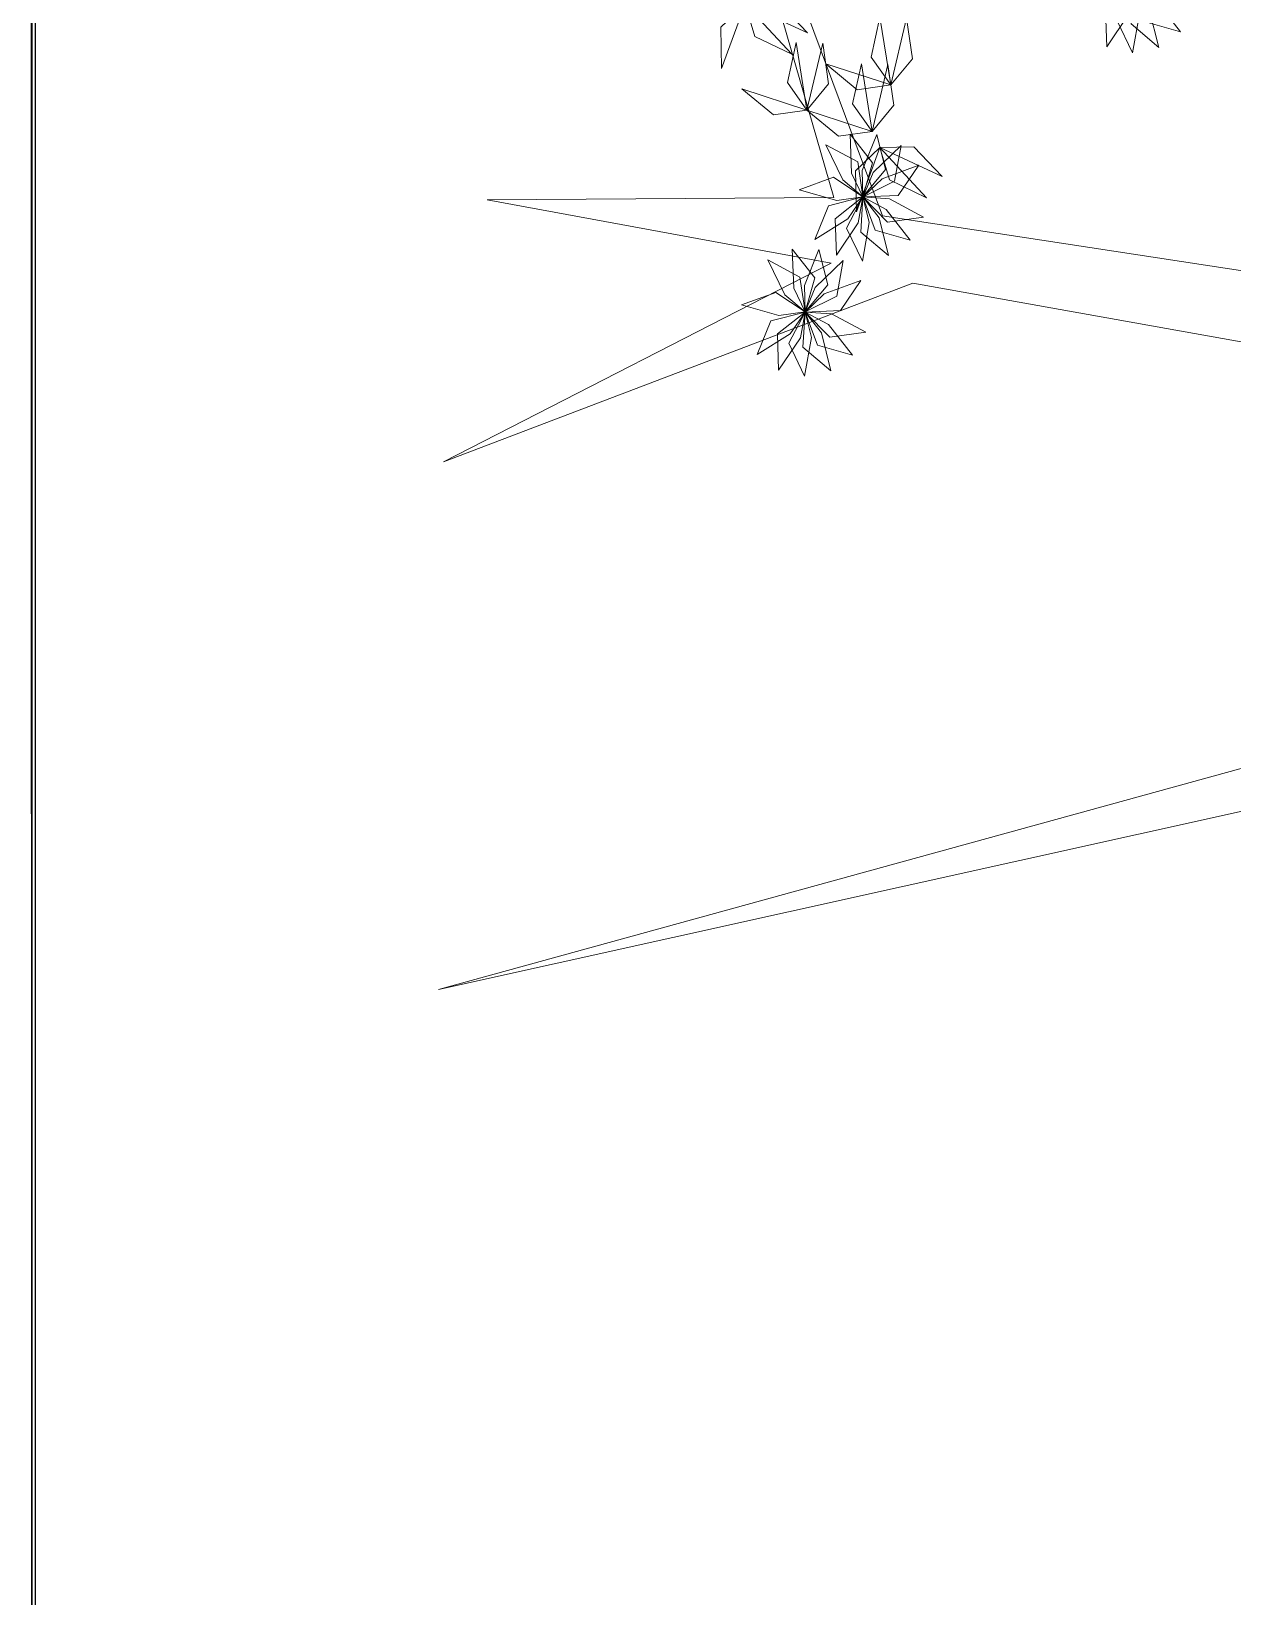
# Model space of a CAD drawing. Header units: inches. Extents: x -422522 to 22891, y -2973 to 414515.
# Drawn here: x 6656.8 to 6761.9, y 10703.2 to 10840.1 of the extents above; entities that cross this region are included whole.
import ezdxf

# ---------------------------------------------------------------- set-up
doc = ezdxf.new("R2010")
doc.units = ezdxf.units.IN
doc.header["$MEASUREMENT"] = 0
doc.layers.get('0').update_dxf_attribs({"lineweight": 25})
doc.layers.add('ARREDAMENTO', color=8, linetype='Continuous', lineweight=18)

msp = doc.modelspace()

# ---------------------------------------------------------------- linework, layer by layer
msp.add_line((6656.93, 10419.32), (6656.83, 11033.57))
for points in [[(6657.16, 9033.57), (8657.16, 9033.9), (8656.83, 11033.9), (6656.83, 11033.57)], [(6657.16, 9033.9), (8657.16, 9033.9), (8657.16, 11033.9), (6657.16, 11033.9)]]:
    msp.add_lwpolyline(points, close=True)
at = {"layer": 'ARREDAMENTO', "linetype": 'Continuous', "lineweight": 0}
for points in [[(6795.81, 10814.11), (6731.28, 10823.96), (6714.39, 10869.39), (6727.02, 10825.58), (6696.71, 10825.38), (6726.79, 10819.82), (6692.89, 10802.45), (6733.93, 10818.08), (6765.44, 10812.46)], [(6765.41, 10776.39), (6692.44, 10756.29), (6763.79, 10772.13)]]:
    msp.add_lwpolyline(points, dxfattribs=at)
at = {"layer": 'ARREDAMENTO', "lineweight": 0}
for points in [[(6750.9, 10838.74), (6752.8, 10841.57), (6753.21, 10843.84), (6750.8, 10841.92), (6750.9, 10838.74)], [(6753.17, 10838.24), (6753.77, 10841.6), (6753.22, 10843.84), (6751.79, 10841.1), (6753.17, 10838.24)], [(6755.46, 10838.7), (6754.63, 10842.01), (6753.22, 10843.83), (6753.03, 10840.76), (6755.46, 10838.7)], [(6757.35, 10840.06), (6755.26, 10842.75), (6753.22, 10843.84), (6754.3, 10840.94), (6757.35, 10840.06)], [(6719.29, 10842.5), (6717.14, 10840.46), (6717.22, 10836.87), (6719.29, 10842.5)], [(6719.29, 10842.5), (6722.25, 10842.57), (6724.73, 10839.98), (6719.29, 10842.5)], [(6719.29, 10842.5), (6720.12, 10839.66), (6723.36, 10838.1), (6719.29, 10842.5)], [(6732.02, 10835.42), (6730.3, 10837.84), (6731.07, 10841.35), (6732.02, 10835.42)], [(6732.02, 10835.42), (6733.9, 10837.71), (6733.39, 10841.26), (6732.02, 10835.42)], [(6724.68, 10833.22), (6722.97, 10835.64), (6723.74, 10839.14), (6724.68, 10833.22)], [(6724.68, 10833.22), (6726.57, 10835.51), (6726.06, 10839.06), (6724.68, 10833.22)], [(6732.02, 10835.42), (6729.08, 10835), (6726.32, 10837.28), (6732.02, 10835.42)], [(6730.39, 10831.36), (6728.67, 10833.78), (6729.44, 10837.28), (6730.39, 10831.36)], [(6730.39, 10831.36), (6732.27, 10833.65), (6731.76, 10837.2), (6730.39, 10831.36)], [(6724.68, 10833.22), (6721.75, 10832.8), (6718.98, 10835.08), (6724.68, 10833.22)], [(6730.39, 10831.36), (6727.45, 10830.94), (6724.68, 10833.22), (6730.39, 10831.36)], [(6728.46, 10831.12), (6728.58, 10827.71), (6729.58, 10825.64), (6730.41, 10828.61), (6728.46, 10831.12)], [(6730.79, 10831.1), (6729.51, 10827.94), (6729.58, 10825.63), (6731.55, 10828.01), (6730.79, 10831.1)], [(6726.32, 10830.19), (6727.82, 10827.12), (6729.58, 10825.64), (6729.13, 10828.69), (6726.32, 10830.19)], [(6731.07, 10829.95), (6728.93, 10827.91), (6729.01, 10824.32), (6731.07, 10829.95)], [(6732.91, 10830.13), (6730.46, 10827.77), (6729.59, 10825.63), (6732.35, 10827), (6732.91, 10830.13)], [(6731.07, 10829.95), (6734.04, 10830.02), (6736.51, 10827.42), (6731.07, 10829.95)], [(6731.07, 10829.95), (6731.91, 10827.11), (6735.14, 10825.55), (6731.07, 10829.95)], [(6734.46, 10828.39), (6731.25, 10827.22), (6729.59, 10825.63), (6732.67, 10825.76), (6734.46, 10828.39)], [(6724.01, 10826.26), (6727.29, 10825.32), (6729.57, 10825.63), (6727, 10827.34), (6724.01, 10826.26)], [(6725.38, 10821.91), (6728.27, 10823.72), (6729.57, 10825.62), (6726.58, 10824.86), (6725.38, 10821.91)], [(6727.26, 10820.53), (6729.16, 10823.35), (6729.57, 10825.62), (6727.15, 10823.71), (6727.26, 10820.53)], [(6729.53, 10820.02), (6730.12, 10823.38), (6729.57, 10825.62), (6728.15, 10822.89), (6729.53, 10820.02)], [(6731.82, 10820.49), (6730.99, 10823.8), (6729.58, 10825.62), (6729.38, 10822.54), (6731.82, 10820.49)], [(6733.71, 10821.84), (6731.61, 10824.53), (6729.58, 10825.62), (6730.66, 10822.73), (6733.71, 10821.84)], [(6734.89, 10823.85), (6731.89, 10825.45), (6729.58, 10825.62), (6731.74, 10823.42), (6734.89, 10823.85)], [(6723.4, 10821.06), (6723.52, 10817.65), (6724.53, 10815.57), (6725.36, 10818.54), (6723.4, 10821.06)], [(6725.73, 10821.04), (6724.46, 10817.88), (6724.53, 10815.57), (6726.5, 10817.95), (6725.73, 10821.04)], [(6721.27, 10820.12), (6722.76, 10817.06), (6724.52, 10815.57), (6724.07, 10818.62), (6721.27, 10820.12)], [(6727.85, 10820.07), (6725.4, 10817.7), (6724.53, 10815.57), (6727.29, 10816.94), (6727.85, 10820.07)], [(6729.4, 10818.33), (6726.2, 10817.16), (6724.53, 10815.56), (6727.61, 10815.69), (6729.4, 10818.33)], [(6718.95, 10816.19), (6722.23, 10815.26), (6724.52, 10815.57), (6721.95, 10817.28), (6718.95, 10816.19)], [(6720.33, 10811.85), (6723.22, 10813.65), (6724.51, 10815.56), (6721.53, 10814.79), (6720.33, 10811.85)], [(6722.2, 10810.46), (6724.11, 10813.29), (6724.52, 10815.56), (6722.1, 10813.64), (6722.2, 10810.46)], [(6724.48, 10809.96), (6725.07, 10813.32), (6724.52, 10815.56), (6723.09, 10812.82), (6724.48, 10809.96)], [(6726.76, 10810.42), (6725.94, 10813.73), (6724.52, 10815.55), (6724.33, 10812.48), (6726.76, 10810.42)], [(6728.66, 10811.78), (6726.56, 10814.47), (6724.53, 10815.56), (6725.6, 10812.66), (6728.66, 10811.78)], [(6729.84, 10813.79), (6726.83, 10815.39), (6724.53, 10815.56), (6726.69, 10813.35), (6729.84, 10813.79)]]:
    msp.add_lwpolyline(points, dxfattribs=at)

doc.saveas('drawing.dxf')
